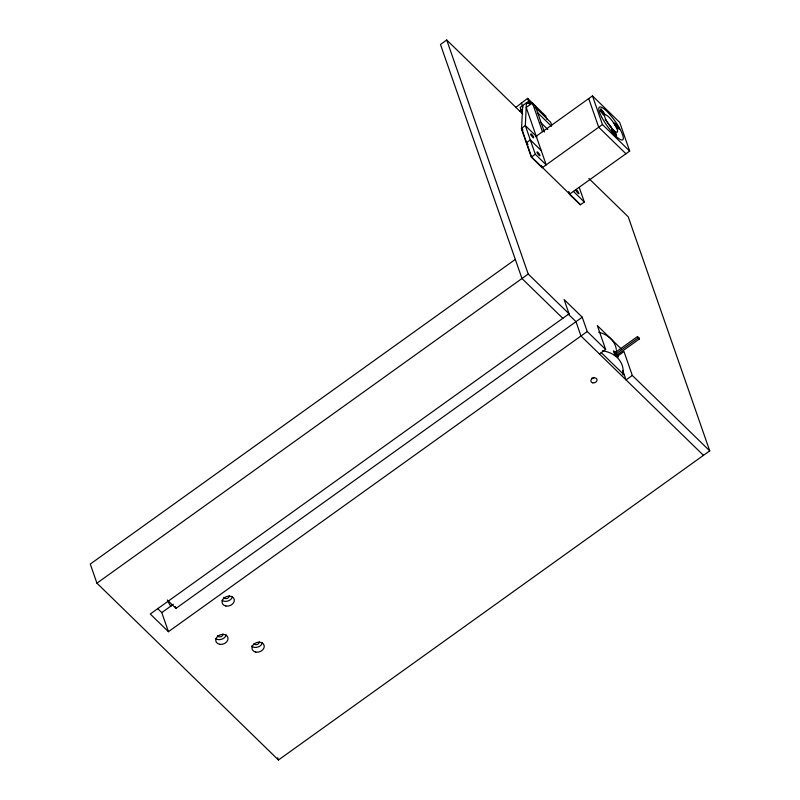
<?xml version="1.0" encoding="UTF-8"?>
<svg xmlns="http://www.w3.org/2000/svg" width="800" height="800" viewBox="0 0 800 800"><rect width="100%" height="100%" fill="white"/><g stroke="black" fill="none" stroke-linecap="round" stroke-linejoin="round"><path stroke-width="1.2" d="M579.33 187.67L584.32 202L580.57 204.69L531.56 156.94L521.58 128.29L522.67 105.59M532.45 102.96L526.42 102.9L525.33 125.6L535.31 154.26L546.2 164.86L526.2 107.44L532.45 102.96L542.47 131.73M639.5 338.88L638.55 337.63L639.5 338.88L615.46 356.11M515.61 107.55L527.64 98.38L545.79 116.06L546.93 119.33M519.43 111.43L521.36 109.87M637.5 336.54L638.37 337.84L637.5 336.54L614.5 353.03M522.72 114.04L446.72 40L440.47 44.48L521.97 278.52L562.82 318.32M531.53 103.65L528.92 101.11L520.17 107.38L521.83 112.16M521.58 128.29L525.33 125.6L536.91 136.88M526.57 142.61L530.32 139.93L541.21 150.54M535.48 136.74L592.47 95.89L619.7 122.41L629.68 151.07L569.67 194.08L568.91 191.87M531.56 156.94L535.31 154.26M542.45 167.55L602.45 124.54L592.47 95.89M515.31 259.41L90.27 564.07L96.93 583.17L278.44 760L709.73 450.86L628.23 216.83L588.89 178.5M96.93 583.17L528.22 274.04L446.72 40M569.07 313.84L150.28 614.01L168.43 631.7L587.23 331.52L582.24 317.19L564.08 299.51L569.07 313.84L528.22 274.04M168.43 631.7L161.78 612.59L173.32 604.32M167.3 599.99L175.95 608.41L582.24 317.19M599.39 353.94L605.64 349.46L597.33 325.58L621.32 348.96M614.37 355.05L638.65 337.62M618.63 355.4L623.99 351.56L632.3 375.44L709.73 450.86M632.3 375.44L626.05 379.92L622.85 370.73M526.42 102.9L528.61 103.58M532.99 104.93L535.17 105.61L544.39 132.08M602.45 124.54L629.68 151.07M625.93 153.76L598.7 127.23L588.72 98.57M535.02 107.05L550.7 122.33L551.7 125.19M537.55 112.67L551.49 126.25M540.36 122.16L547.86 129.47M523 130.1L521.33 128.47L531.31 157.12L542.2 167.73L541.4 165.44M526.32 142.79L527.99 144.43M573.42 191.39L584.32 202M580.32 204.87L569.42 194.26L568.63 191.96M587.23 331.52L605.64 349.46M568.21 314.1L575.99 321.67L580.97 336L703.48 455.34M601.28 352.63L624.39 375.14M157.46 608.38L161.78 612.59M616.11 352.59L613.56 350.84A3.91 1.19 48.4 0 0 614.33 353.28L618.24 357.12A3.93 0.6 60.2 0 0 617.41 354.73L617.19 354.3M610.18 125.64L611.96 128.69M528.92 101.11L529.92 103.97M527.64 98.38L528.78 101.65M521.39 102.86L522.91 107.22M277.65 757.75L278.44 760M175.28 606.5L175.95 608.41M226.26 634.88A6.32 4.86 -19.2 0 1 221.85 639.18A6.32 4.86 -19.2 0 1 215.7 638.59M262.48 642.68A6.32 4.86 -19.2 0 1 257.7 647.11A6.32 4.86 -19.2 0 1 251.45 645.99M222.99 634.01A2.84 2.19 -19.2 0 1 220.76 636.73A2.84 2.19 -19.2 0 1 217.56 635.58M259.21 641.81A2.84 2.19 -19.2 0 1 257.21 644.46A2.84 2.19 -19.2 0 1 253.95 643.72M232.55 596.61A6.32 4.86 -19.2 0 1 228.14 600.92A6.32 4.86 -19.2 0 1 221.99 600.32M229.28 595.74A2.84 2.19 -19.2 0 1 227.04 598.46A2.84 2.19 -19.2 0 1 223.84 597.31M594.12 377.36A3.16 2.43 -19.2 0 1 593.41 377.77M592.63 378.02A3.16 2.43 -19.2 0 1 591.82 378.11M602.46 350.78A31.6 24.28 -19.2 0 1 622.93 374.79M598.71 332.24A31.6 24.28 -19.2 0 1 616.32 349.4M616.47 350.64A31.6 24.28 -19.2 0 1 616.54 351.88M605.08 119.72A10.67 2.45 54.4 0 1 605.62 120.26M606.18 120.85A10.67 2.45 54.4 0 1 611.93 128.85M612.32 129.57A10.67 2.45 54.4 0 1 612.66 130.26M170.85 606.45A22.12 5.07 54.4 0 1 167.66 600.91M600.93 109.03L600.27 110.57L604.08 115.54L604.74 114L600.93 109.03M616.41 124.11L613.93 122.95L616.9 128.03L619.38 129.18L616.41 124.11M615.22 131.93L611.59 128.39L612.92 132.22L616.55 135.75L615.22 131.93M219.61 644.3A6.32 4.86 -19.2 0 0 228.01 637.85A6.32 4.86 -19.2 0 0 218.06 635.99A6.32 4.86 -19.2 0 0 219.61 644.3M255.82 652.11A6.32 4.86 -19.2 0 0 264.22 645.66A6.32 4.86 -19.2 0 0 254.28 643.8A6.32 4.86 -19.2 0 0 255.82 652.11M225.89 606.03A6.32 4.86 -19.2 0 0 234.29 599.59A6.32 4.86 -19.2 0 0 224.35 597.73A6.32 4.86 -19.2 0 0 225.89 606.03M592.71 382.81A3.16 2.43 -19.2 0 0 597.04 379.7A3.16 2.43 -19.2 0 0 592.16 378.6A3.16 2.43 -19.2 0 0 592.71 382.81M576.28 190.96A2.37 0.54 54.4 0 0 578.76 193.68A2.37 0.54 54.4 0 0 577.17 190.59A2.37 0.54 54.4 0 0 576.28 190.96M537.27 152.82A2.37 0.54 54.4 0 0 539.78 155.81A2.37 0.54 54.4 0 0 538.49 152.94A2.37 0.54 54.4 0 0 537.27 152.82M531.12 135.07A2.37 0.54 54.4 0 0 533.6 137.79A2.37 0.54 54.4 0 0 532.01 134.69A2.37 0.54 54.4 0 0 531.12 135.07M615.32 125.16A2.84 0.65 54.4 0 0 618.29 128.39A2.84 0.65 54.4 0 0 616.35 124.65A2.84 0.65 54.4 0 0 615.32 125.16M601.18 111.38A2.84 0.65 54.4 0 0 604.14 114.61A2.84 0.65 54.4 0 0 602.2 110.87A2.84 0.65 54.4 0 0 601.18 111.38M606.09 120.07A10.67 2.45 54.4 0 0 617.21 132.19A10.67 2.45 54.4 0 0 609.93 118.16A10.67 2.45 54.4 0 0 606.09 120.07M601.52 116.74A20.07 4.6 54.4 0 0 622.53 139.92A20.07 4.6 54.4 0 0 609.18 113.77A20.07 4.6 54.4 0 0 601.52 116.74M612.74 131.17A2.84 0.65 54.4 0 0 615.71 134.4A2.84 0.65 54.4 0 0 613.77 130.66A2.84 0.65 54.4 0 0 612.74 131.17"/></g></svg>
